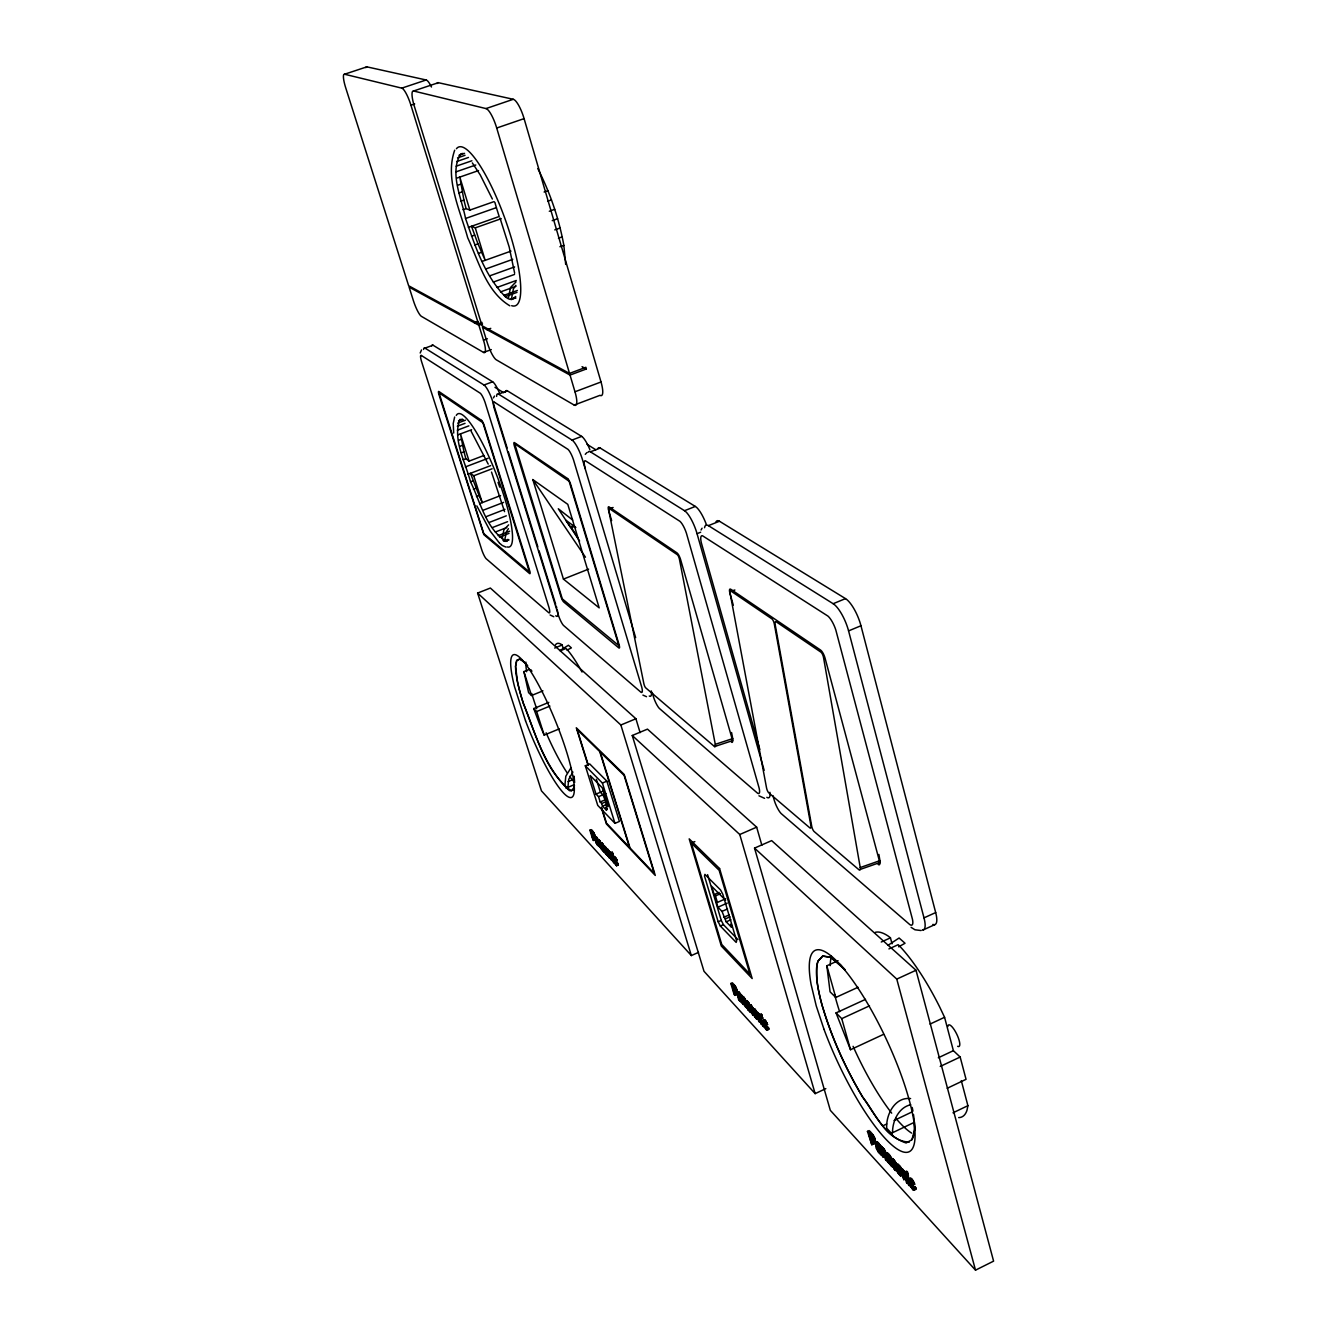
<?xml version="1.0" encoding="UTF-8"?>
<svg xmlns="http://www.w3.org/2000/svg" width="1337" height="1337" viewBox="0 0 1337 1337"><rect width="100%" height="100%" fill="white"/><g stroke="black" fill="none" stroke-linecap="round" stroke-linejoin="round"><path stroke-width="1.5" d="M895.723 1165.028C899.834 1165.58 903.545 1181.239 898.146 1173.117C891.662 1165.346 900.386 1160.884 902.091 1171.028L898.364 1172.616C891.963 1155.987 905.015 1179.769 898.364 1172.616M611.226 852.939L609.371 853.741L608.619 852.254L610.892 859.474L612.697 859.424L611.36 859.992L609.873 854.293L612.697 861.446L614.519 861.396C613.014 857.335 611.911 849.296 607.065 852.956C606.48 855.396 611.21 858.421 609.505 855.145M762.675 1021.334L764.413 1019.813L765.516 1020.699L767.555 1024.643L765.399 1024.877C761.488 1016.22 765.366 1031.629 766.235 1027.535L766.92 1030.175L762.675 1021.334L765.199 1020.315M872.794 1140.411L869.986 1138.255L868.732 1133.826L872.794 1140.411L874.498 1139.592L872.125 1134.846M598.475 840.923C594.664 833.603 594.714 843.38 598.759 846.254L600.079 845.686M602.853 846.12L603.906 846.873L601.884 843.012L603.772 845.636L599.778 847.374L598.174 841.842L601.082 848.794L603.589 847.457L606.747 854.895L604.458 847.792L603.254 846.672L603.622 848.427L601.55 849.296L599.093 842.143L596.737 839.954M766.218 1029.691L768.608 1029.356L768.491 1027.718L767.789 1026.833L764.998 1027.952M603.355 844.717C596.553 846.288 609.405 847.056 606.162 849.446L604.842 850.014M609.371 853.741L613.165 861.964M892.514 1132.506C892.498 1121.058 898.598 1107.487 910.664 1104.746M738.676 997.335C743.99 1002.7 734.698 997.87 741.116 996.132L738.542 993.157M739.712 993.508L737.69 994.695L737.021 993.842C738.275 989.179 743.74 1007.379 740.999 1001.396C735.952 1000.811 738.793 990.366 741.834 997.101M739.528 996.683L739.411 995.296L741.116 996.132M754.135 1012.844C750.976 1016.588 745.595 997.335 751.895 1009.853L753.433 1009.151L750.441 1004.722L750.542 1006.042M592.057 831.296L594.631 835.709L592.057 831.296L590.753 831.865L593.294 836.761L590.753 831.865M751.678 1011.357L750.157 1012.059C746.046 1008.399 745.227 1001.664 747.249 1002.717M606.062 850.265L607.951 852.07L609.605 857.903L606.146 850.8L608.034 849.496L610.224 853.741L607.733 854.778M878.76 1143.302L875.936 1144.923L875.067 1143.854C876.053 1138.673 881.05 1145.207 881.016 1148.065L877.473 1149.954C875.468 1143.904 882.136 1155.302 877.473 1149.954M889.272 1154.683L886.398 1156.288L885.529 1155.201C886.548 1149.987 891.595 1156.622 891.562 1159.497M885.529 1155.201L887.333 1153.029M757.243 1018.627C750.391 1015.552 752.43 1001.647 757.243 1018.627L758.631 1017.022L757.093 1017.724M737.523 992.221L735.083 985.82L732.358 982.812L730.854 983.497C733.595 983.982 738.96 997.185 733.512 990.851L734.865 995.396L736.386 994.711L735.467 991.686M838.048 960.701L826.834 965.799L830.076 991.837L835.775 997.469L858.07 987.258M508.428 298.218L510.483 287.555L515.998 281.923M511.336 299.638L513.391 288.926L515.798 285.333M502.16 538.711L503.915 529.736L508.628 524.873M504.617 540.733L506.389 531.742L508.444 528.667M515.965 298.001L510.818 299.321A57.692 13.32 70.3 0 1 505.302 296.613C484.495 275.506 475.07 245.908 465.543 218.483C461.733 198.294 448.998 172.774 460.814 153.788L463.087 153.454M618.145 865.189L613.917 858.805L615.421 863.618L617.477 862.866C619.85 868.131 613.081 863.936 613.833 860.326C611.193 853.023 621.555 861.463 614.435 862.031M908.642 1179.919L910.764 1178.298L912.252 1179.535L914.709 1184.214L912.168 1184.381C907.505 1174.036 911.333 1191.434 913.054 1187.373C915.995 1194.81 907.288 1182.827 908.642 1179.919L911.232 1178.515M910.764 1178.298L910.53 1180.053L908.776 1180.905M506.924 541.435C486.334 530.354 480.434 501.826 470.524 481.788C465.326 462.167 452.541 439.606 459.744 419.5L462.284 419.434A49.202 9.643 69 0 1 463.27 419.734M744.007 997.419L741.801 998.756L743.489 1004.789L745.01 1004.104L742.854 1004.104L740.431 995.965L741.333 997.736C745.043 994.126 745.912 1003.185 746.932 1005.056M913.739 1190.264L915.695 1189.362L915.728 1187.657L914.809 1186.521L912.085 1187.874M757.294 1014.666L759.249 1013.947L761.488 1017.674L759.951 1018.376L756.291 1013.195L758.747 1021.435L760.954 1021.435L759.399 1022.153L757.728 1015.819L760.385 1019.78M741.333 997.736L743.974 1001.029M881.217 1155.001L880.699 1153.681L882.403 1152.862L882.921 1154.182L881.217 1155.001L878.075 1151.675L875.952 1146.427L878.392 1147.681L875.952 1144.021L875.936 1144.923M890.592 1159.48L892.865 1158.644L895.539 1162.221L896.241 1163.959L894.503 1164.794L890.592 1159.48L895.021 1169.006L891.695 1164.544L893.417 1163.708M895.255 1164.911L891.746 1166.482L887.484 1161.485L886.398 1157.809L889.021 1159.497L886.431 1155.402L886.398 1156.288M607.065 852.956C605.544 849.563 609.204 851.92 605.327 852.605M601.065 845.519C600.53 839.402 603.906 854.56 605.962 852.104M736.018 988.16L736.62 990.817L733.428 984.851L735.701 987.542M961.303 1080.647L967.904 1105.682L967.019 1110.145A102.581 27.325 64.6 0 1 958.679 1117.598M914.809 1186.521L914.842 1187.774L912.235 1188.927M900.754 1176.059L902.793 1175.089L902.776 1173.619M874.431 1141.397C877.74 1140.962 871.289 1131.854 869.134 1130.601L867.446 1131.403L871.824 1144.756L873.529 1143.954L872.576 1140.595M752.38 1013.78L749.957 1010.204L753.266 1015.084L749.539 1006.728L751.895 1009.853M420.202 353.018L421.506 349.943M574.475 785.287L572.904 790.251L569.445 790.719C545.128 768.106 535.251 734.013 523.519 703.797L523.385 703.396A70.226 12.752 67.8 0 1 517.469 681.786L515.564 666.227L516.734 660.528L519.809 659.141L522.032 660.144L527.664 665.525M592.224 836.527C596.235 840.956 591.94 830.611 589.884 830.177L591.205 829.608C593.227 830.043 597.589 840.388 593.544 835.959L592.224 836.527L593.478 840.522L594.798 839.954L593.544 835.959M454.647 417.01L453.226 423.478L453.694 433.054M883.189 1148.099L880.782 1149.151L882.838 1147.931L884.091 1149.068L887.4 1157.758M614.736 857.034L614.87 858.688M904.029 1170.677C898.364 1171.379 907.472 1169.992 906.82 1175.19M844.566 969.124L830.511 957.442L822.807 956.122L818.027 961.069L816.807 965.732L816.773 978.968A101.261 24.634 65 0 0 822.439 1006.46L822.723 1007.129C832.232 1038.765 846.003 1069.032 862.85 1097.426C874.916 1114.072 885.295 1136.199 906.152 1142.985L911.901 1139.709L914.525 1130.166A101.896 24.801 65 0 0 914.508 1123.13M740.949 994.644L738.425 992.489M745.712 1003.402L745.043 1002.549C745.494 997.837 750.04 1003.318 749.907 1005.859C745.662 1005.257 747.082 1010.973 749.923 1008.599M746.531 1000.544L745.043 1002.549M897.729 1169.44L896.893 1169.457M454.697 150.179C444.569 178.857 460.145 210.21 467.716 237.802C478.646 261.3 486.267 291.667 509.848 305.805M493.437 397.891L494.506 396.036M701.056 530.004L702.059 528.215M573.907 788.262L571.317 790.886C544.61 771.399 535.619 732.927 523.319 703.329A71.212 12.935 67.8 0 1 515.564 666.227L516.684 660.428L519.725 658.94L525.725 663.436M585.255 454.329L586.943 452.558M515.714 296.48L512.038 299.438M570.999 767.739L565.802 776.245L564.832 785.889L566.788 787.961M572.921 772.017L568.743 779.321L567.757 788.997M876.855 1141.681L874.966 1143.135M748.402 1009.301L746.714 1006.076L746.898 1007.379M892.447 1158.511L892.447 1159.898M757.009 1019.329L758.747 1018.426L756.675 1019.229M877.774 1145.491L877.64 1146.361M891.746 1166.482L888.253 1156.856L888.253 1158.31M617.477 862.866C617.193 866.593 613.248 853.006 617.142 860.861M888.119 945.242L899.099 938.006L905.032 943.253L898.648 946.83M609.02 856.783L607.048 850.767M559.936 650.567L568.409 645.253L571.384 647.877L567.005 650.133M609.388 852.321L608.084 850.332L609.07 854.209M575.863 527.53L565.869 520.227L570.648 527.296L573.423 525.207M570.648 527.296L571.701 528.048L574.475 525.976M758.998 1013.847L757.845 1012.477L755.706 1013.58M871.824 1144.756L870.404 1139.726C877.44 1148.149 871.022 1132.021 867.446 1131.403M889.556 1163.14C885.612 1152.36 887.467 1170.126 894.654 1160.666M975.509 1270.15L993.592 1261.142L916.012 970.261L771.65 840.622L754.536 848.109L830.327 1110.345L975.509 1270.15L896.776 979.102L754.536 848.109M909.01 1179.134L911.667 1182.159L913.422 1181.306M909.979 1183.161L913.104 1181.657L913.539 1182.526M911.667 1182.159L913.789 1181.992M911.065 1184.799L909.31 1185.652L905.884 1175.49L908.458 1184.699L912.001 1183.195L911.516 1181.473M909.828 1184.448L911.583 1183.596M912.954 1185.067L912.369 1183.563L914.124 1182.71M910.53 1184.866L912.001 1183.195M912.168 1184.381L914.709 1184.214M910.263 1185.484L912.001 1184.632M912.67 1184.298L914.424 1183.446M910.815 1185.618L912.269 1184.014M911.132 1186.287L912.87 1185.434L914.575 1187.774M911.45 1186.888L913.188 1186.036M911.216 1187.39L913.505 1186.571M911.734 1188.209L913.99 1188.075M912.402 1188.259L914.14 1187.406M913.188 1188.225L914.926 1187.373M913.973 1188.493L915.728 1187.657M912.77 1189.546L914.508 1188.71M914.073 1189.145L915.828 1188.292M913.154 1189.947L915.862 1188.794M913.489 1190.181L915.812 1189.145M901.038 1169.624L897.712 1171.296M899.968 1170.828L901.706 1169.992M898.029 1171.997L902.943 1169.574L903.678 1170.493M898.146 1173.117L899.868 1172.298M898.698 1173.167C902.341 1173.619 895.456 1162.187 900.085 1167.569M899.016 1173.635L902.408 1172.114M901.69 1171.396L904.497 1171.112M899.333 1174.02L901.071 1173.184M902.759 1171.964L904.965 1171.663M904.915 1171.981L906.653 1171.145L907.522 1172.081L908.024 1173.886L906.269 1174.722L904.915 1171.981L906.269 1174.722M899.701 1175.29L905.433 1172.332M907.522 1172.081L900.286 1175.841M905.416 1173.786L907.154 1172.933L908.024 1173.886M908.859 1182.409L907.121 1183.245L904.481 1174.588L906.235 1173.736M904.798 1175.29L906.536 1174.454M905.082 1176.025L907.639 1174.655L910.029 1181.123M907.121 1183.245L904.698 1176.727L906.436 1175.875M906.753 1176.443L908.491 1175.591M901.573 1171.73L900.436 1169.574L903.862 1179.685L905.6 1178.85L903.996 1173.05M908.725 1179.301L910.464 1178.465M910.079 1179.902L911.834 1179.067M906.252 1182.309L908.007 1181.473M909.645 1180.922L912.252 1179.535M909.595 1181.206L911.934 1180.103M910.898 1180.922L912.653 1180.07M909.645 1181.674L911.399 1180.838M909.762 1182.326L913.037 1180.671M888.62 1158.243L890.024 1156.689M889.122 1158.176L890.86 1157.341M888.487 1159.129L891.127 1158.026M884.776 1156.187L883.055 1157.006C878.359 1143.269 885.428 1154.249 885.378 1159.53L886.214 1160.449L888.654 1159.463M887.183 1160.884L888.904 1160.048M887.634 1160.7L889.673 1160.533L887.484 1161.485M888.871 1160.416L892.865 1158.644M889.84 1160.332L893.166 1158.878M891.812 1160.081L893.534 1159.246M888.353 1162.02L890.058 1161.184L890.96 1162.154M888.804 1162.588L891.445 1161.301M892.381 1160.75L894.102 1159.914M888.553 1163.106L893.317 1160.9M894.503 1164.794L893.734 1164.092C892.498 1159.112 889.322 1163.157 894.42 1161.151L896.241 1163.959M889.79 1164.276L891.495 1163.457M891.929 1162.455L895.138 1161.452M890.108 1164.343L891.829 1163.524M893.818 1163.056L895.539 1162.221M891.227 1165.162L895.89 1163.04M891.461 1165.814L894.186 1164.377M892.18 1162.839L895.874 1170.543L892.28 1166.065L894.002 1165.229M892.598 1166.766L894.319 1165.931M895.573 1165.363L897.963 1164.209M894.486 1166.115L896.626 1165.981L894.888 1166.817M896.592 1165.312L898.314 1164.477M893.233 1167.034L894.971 1166.198L894.537 1165.329M895.573 1165.964L897.679 1164.126M897.01 1165.73L898.748 1164.895M893.734 1167.819L895.456 1166.984M897.528 1166.349L899.266 1165.513M895.272 1167.535L898.815 1165.897M893.734 1168.655L895.456 1167.836M896.559 1167.485L899.116 1166.182M898.046 1167.067L899.784 1166.215M894.169 1169.24L895.89 1168.404M897.695 1167.402L899.433 1166.566M896.676 1168.103L898.397 1167.285M898.013 1167.853L899.751 1167.017M894.637 1169.775L896.358 1168.939M896.876 1168.906L900.286 1167.051M895.172 1170.293L897.712 1168.939M895.589 1170.56L900.804 1167.97M898.999 1169.725L900.419 1168.204M897.411 1170.56L899.149 1169.725M899.534 1169.808L902.174 1168.739L902.943 1169.574M877.791 1146.11L879.495 1145.291L880.097 1146.862M875.15 1142.5L878.325 1146.11L880.03 1145.291M877.189 1147.012L878.894 1146.193L877.974 1145.508M878.108 1146.812L879.813 1146.01M880.699 1153.681L878.61 1146.745L880.314 1145.926M876.253 1148.316L877.958 1147.514M876.855 1148.316L881.401 1146.244L882.838 1147.931M876.47 1148.901L879.362 1147.581M876.738 1149.486L878.442 1148.667M953.014 1112.802L967.904 1105.682M877.156 1149.285L878.643 1147.848M883.055 1157.006L879.679 1147.062L882.136 1147.046M878.994 1149.837L880.715 1149.018M877.874 1150.589L879.579 1149.77L880.448 1150.722M877.707 1151.19L879.412 1150.372M878.325 1151.157L880.933 1149.87M880.899 1148.834L883.64 1148.533M878.075 1151.675L884.091 1149.068M879.061 1151.692L880.949 1150.756M881.35 1150.722L883.841 1149.67L885.545 1153.213M881.919 1149.352L882.821 1150.522L884.542 1149.703M878.91 1152.578L880.615 1151.759M881.467 1151.291L883.841 1149.67M879.278 1152.828L880.983 1152.009M881.668 1152.076L884.96 1150.405M886.214 1160.449L883.59 1151.909L885.311 1151.09M883.339 1152.511L885.044 1151.692M880.348 1154.065L882.052 1153.246M883.891 1152.594L885.612 1151.775M880.933 1154.332L882.637 1153.513M883.573 1153.179L885.278 1152.36M884.175 1153.33L885.896 1152.494M885.445 1154.032L887.651 1153.096M882.236 1156.104L883.941 1155.285M885.428 1154.483L887.15 1153.664M885.612 1153.848L888.102 1153.413M886.381 1154.249L888.687 1153.981M886.966 1154.817L888.069 1156.204L889.79 1155.385M886.398 1157.809L888.253 1156.856M886.347 1158.093L890.225 1156.054M886.398 1158.544L888.102 1157.725M888.838 1157.524L890.559 1156.706M887.668 1158.41L889.389 1157.591L890.743 1158.678L890.342 1157.407M870.972 1135.314L872.677 1134.511M871.49 1136.032L873.195 1135.213M871.273 1136.651L872.977 1135.848M871.958 1136.784L873.663 1135.982M871.657 1137.269L873.362 1136.45M869.986 1138.255L871.691 1137.453L870.838 1134.495M872.409 1137.62L874.097 1136.818M872.827 1138.572L874.532 1137.754M871.691 1140.11L874.314 1138.74M873.211 1139.542L874.916 1138.723M872.376 1140.762L875.217 1139.676M872.092 1141.564L873.796 1140.762M873.696 1141.213L875.401 1140.394M872.727 1142.199L875.501 1140.996M890.526 1133.692L914.558 1122.211M873.211 1142.583L875.501 1141.447M873.546 1142.717L875.434 1141.765M875 1142.684L877.172 1141.748M875.902 1142.884L877.607 1142.065M875.067 1143.854L876.771 1143.035M876.47 1143.436L878.175 1142.617M875.869 1144.288L877.573 1143.469M876.704 1144.572L878.409 1143.753L877.674 1143.202M877.557 1144.806L879.261 1143.987M875.952 1146.427L879.679 1144.656M875.902 1146.728L878.225 1145.625M947.214 1088.268L966.049 1079.327L960.167 1057.032L953.381 1050.665L944.574 1017.29L939.844 1007.313A102.581 27.308 64.6 0 0 900.252 946.763L898.163 944.707L888.921 948.919M883.038 1125.737L886.715 1123.982M894.069 1120.49L912.452 1111.732M940.229 1066.441L960.167 1057.032M938.323 1057.768L953.381 1050.665M761.856 845.235L756.658 827.168L647.476 729.133L632.251 735.5L703.997 971.28L815.152 1093.633L825.815 1088.636M930.051 1024.075L944.574 1017.29M865.507 999.357L836.043 1012.911L850.516 1049.712L883.59 1034.337M836.043 1012.911L841.742 1018.644L869.485 1005.842M764.329 1025.68L765.884 1024.978L767.171 1027.518L765.616 1028.237M763.577 1026.699L765.75 1025.613L765.382 1024.727L762.909 1025.98L760.452 1017.691L763.577 1026.699L762.909 1025.98M764.58 1026.348L766.134 1025.629M764.848 1026.916L766.402 1026.214M764.597 1027.184L766.134 1026.465L766.953 1027.919L765.399 1028.638M765.115 1027.434L766.669 1026.716M765.867 1028.537L767.421 1027.819M766.937 1028.437L768.491 1027.718M765.8 1029.206L767.354 1028.504M767.07 1029.022L768.625 1028.32M766.502 1029.991L768.691 1028.788M766.736 1030.142L768.675 1029.139M766.92 1030.175L768.608 1029.356M896.776 979.102L916.012 970.261M753.132 1013.68L756.842 1012.042L757.628 1013.764L756.073 1014.482M755.054 1013.028C759.934 1027.167 748.068 1005.157 756.876 1012.928M752.363 1014.599L755.606 1013.346L755.054 1010.421L756.608 1012.326M752.764 1014.984L754.803 1014.382M753.082 1015.151L755.372 1013.83M753.266 1015.084L755.606 1013.346M756.892 1013.83L758.43 1013.128M754.586 1015.418L755.856 1014.064M754.603 1016.287L759.249 1013.947M758.062 1014.967L759.617 1014.265M755.121 1016.538L756.658 1015.836L757.444 1016.972M759.516 1014.549L761.739 1014.549L762.207 1016.17L760.653 1016.872L759.516 1014.549L760.653 1016.872M756.274 1016.438L757.828 1015.736M758.413 1015.401L759.968 1014.699M755.021 1017.073L756.926 1016.287M757.695 1016.02L759.483 1015.05L761.288 1018.426M755.656 1017.373L761.739 1014.549M758.547 1016.371L760.101 1015.669M755.89 1017.674L759.416 1016.237L759.483 1015.05M756.107 1017.875L758.012 1017.056M758.814 1016.788L762.207 1016.17M758.062 1017.641L760.987 1016.421M756.241 1018.811L758.564 1018.627M759.282 1017.758L760.837 1017.056M759.7 1017.741L761.254 1017.022M759.5 1018.359L762.675 1017.708L765.115 1025.98M761.121 1018.41L762.675 1017.708M762.675 1020.749L764.747 1019.914M762.859 1020.515L765.516 1020.699M762.842 1022.27L764.396 1021.552M763.962 1021.401L765.834 1021.117M764.012 1022.22L765.566 1021.501L767.555 1024.643M763.477 1022.822L766.134 1021.602M759.75 1019.128L761.238 1024.142L762.792 1023.44M763.16 1023.457L765.9 1021.953M763.611 1023.423L766.452 1022.136M764.697 1023.256L766.268 1022.538M761.238 1024.142L763.444 1024.159M764.279 1021.836L765.182 1023.423L766.753 1022.721M763.828 1024.159L765.382 1023.457L765.031 1022.12M765.984 1025.362L765.466 1024.042L767.02 1023.323M764.079 1024.961L765.633 1024.259M765.733 1024.677L767.288 1023.975M744.408 1002.416C743.405 992.99 742.72 1000.427 745.912 1007.429L747.433 1006.728M743.723 1000.394L745.261 999.692M741.634 1002.098L743.155 1001.413M743.556 1001.012L745.494 1000.343M741.417 1002.533L742.937 1001.848M741.834 1002.666L743.355 1001.981M744.893 1001.446L746.748 1000.544M744.91 1001.881L747.082 1000.761M744.993 1001.229L747.517 1001.179M745.628 1002.817L747.968 1001.714M745.979 1001.881L746.848 1002.967L748.386 1002.282M881.267 942.017L890.442 937.839L892.063 943.822M746.848 1002.967L748.72 1002.85M745.845 1004.856L749.004 1003.385M745.829 1005.157L747.767 1004.07L748.887 1004.989M747.383 1004.806L749.255 1003.937M745.896 1005.574L748.285 1004.471M750.157 1012.059L747.968 1005.24L749.489 1004.538M743.79 1001.781L745.277 1006.728L748.235 1005.374M746.614 1006.494L750.725 1004.755M746.698 1006.811L748.219 1006.126L749.372 1008.232M748.82 1005.859L750.959 1004.923M748.87 1006.243L751.227 1005.207M748.068 1007.028L749.606 1006.326M747.166 1007.948L748.687 1007.246M750.141 1006.427L751.678 1005.725M746.865 1008.148L749.756 1006.828M750.09 1007.095L752.113 1006.326M747.132 1008.633L749.973 1007.613M748.921 1008.416L751.979 1006.845L753.433 1009.151M747.851 1008.934L752.497 1006.978M747.717 1009.485L752.313 1007.379M923.232 929.9L934.847 924.619M748.018 1009.853L749.539 1009.151M751.294 1008.332L752.831 1007.63M748.352 1010.187L749.89 1009.485M751.06 1008.683L752.597 1007.981M751.595 1009.034L753.132 1008.332M750.826 1009.452L752.848 1008.65M749.255 1010.772L750.792 1010.07M749.689 1010.906L751.227 1010.204M749.489 1011.324L751.01 1010.622M752.748 1009.819L754.636 1009.034L756.842 1012.042M749.907 1011.474L751.444 1010.772M752.664 1010.17L754.887 1009.201M753.684 1010.22L755.221 1009.519M751.979 1011.123L753.516 1010.438L751.076 1006.026L751.979 1006.845M750.759 1012.142L752.28 1011.441M754.068 1010.705L755.622 1009.987M751.21 1012.276L753.851 1011.006M752.096 1012.159L753.633 1011.457M751.043 1012.711L752.581 1012.009M754.018 1011.374L756.023 1010.571M751.595 1012.911L755.806 1010.973M752.029 1013.463L756.424 1011.257M754.787 1012.51L756.324 1011.808M733.863 987.725L735.099 991.502L731.907 985.536L733.863 987.725L735.383 987.04M734.347 987.725L735.868 987.024M734.715 988.427L736.236 987.742M733.111 989.53L734.631 988.845M734.782 989.53L736.603 988.561M735.016 990.232L736.938 989.413M734.431 990.968L735.935 990.282M735.2 991.018L737.222 990.249M734.949 991.436L736.737 990.583M734.815 992.271L737.389 990.918M735.985 992.154L737.506 991.452M736.035 992.589L737.556 991.904M735.885 993.073L738.492 991.837M736.888 992.739L738.709 991.837M737.523 992.739L739.043 992.054M730.854 983.497L734.197 994.661L736.386 994.711M737.94 993.157L739.461 992.472M738.392 993.675L739.913 992.99M738.793 994.243L740.314 993.541M737.69 994.695L737.64 993.826L738.659 994.761L740.18 994.076M739.144 994.795L740.665 994.11M737.807 996.433L739.328 995.731M737.89 995.981L739.695 997.185L739.328 996.065L741.183 995.196M737.874 996.85L740.23 995.747M739.896 996.483L741.951 995.28L742.871 997.051M738.559 997.519L740.08 996.817M740.999 996.583L742.52 995.898M738.592 997.753L740.665 996.967M738.676 998.071L740.18 997.385M740.314 997.786L743.071 996.583M738.592 998.906L740.38 997.937L741.316 999.474M741.4 997.402L743.322 996.683M738.843 999.407L741.684 998.071M742.135 997.686L743.656 997.001M739.11 999.892L740.965 999.04M740.38 999.541L743.873 998.054M739.796 1000.176L744.358 997.937M740.481 1000.026L742.002 999.341M741.818 998.538L744.141 998.371M740.13 1000.46L744.709 998.522M739.979 1001.079L741.199 1000.043M742.62 999.073L744.391 998.789M742.169 1000.343L744.993 999.09M922.329 929.967A22.579 6.484 65.1 0 0 924.001 917.867L935.683 912.569L860.961 625.749A23.314 7.37 67.2 0 0 845.502 598.625L719.456 521.246A20.573 5.783 68.2 0 0 715.847 522.215M740.314 1001.413L741.834 1000.711M740.598 1001.58L742.102 1000.878M902.793 1175.089L901.422 1174.454M733.562 986.505L735.083 985.82M733.211 986.957L734.732 986.271M733.963 987.09L735.484 986.405M640.122 732.659L635.911 718.754L490.361 588.046L477.61 593.076L541.452 790.852L691.346 955.571L698.516 952.362M725.657 898.765L717.401 902.408L716.097 901.088L717.919 907.221L722.013 911.383L726.225 921.845L730.888 919.789M720.342 926.04L736.186 942.418L736.637 940.83L722.849 894.369L720.61 890.024L704.9 874.348L704.499 876.036L718.17 921.778L720.342 926.04L723.434 924.669L737.874 939.527M722.013 911.383L727.478 908.976M723.785 917.282L729.233 914.876M718.17 921.778L721.261 920.408L707.607 874.682M725.356 918.903L730.019 916.831M725.607 900.252L711.685 886.297L714.159 894.587L719.122 892.414M714.159 894.587L715.445 895.907L720.426 893.718M717.919 907.221L727.228 903.11M632.251 735.5L739.762 834.505L756.658 827.168M691.346 843.095L719.156 870.303L749.94 974.155L721.746 944.474L691.346 843.095L694.839 841.591M606.881 853.307L609.622 852.204M606.664 853.491L610.374 852.137M605.995 854.226L608.619 853.039M606.263 854.544L609.923 852.956M606.881 854.493L608.836 853.641M609.371 853.407L612.112 852.17L613.031 854.109L608.385 856.081M606.547 854.811L608.201 854.209M611.243 853.273L611.678 854.694L610.758 852.755L612.58 852.688M610.14 853.842L611.494 853.257M607.951 855.279L609.288 854.694M609.756 854.594L611.761 853.674M607.817 855.613L613.031 854.109M608.168 855.713L612.045 854.159M608.151 856.248L610.224 854.761M610.942 855.229L612.279 854.644M608.569 856.382L610.441 855.697M610.725 855.446C613.633 854.928 609.856 852.454 611.46 855.479M608.469 856.783L613.449 855.463L615.739 862.716L614.385 863.301L611.627 855.513L614.385 863.301M608.77 857.251L610.407 857.034L609.07 857.602M611.377 856.298L613.449 855.463M609.388 857.886L610.942 857.335M613.299 857.869L614.953 857.05M613.399 857.619L615.271 857.318M613.349 858.438L615.505 857.602M613.884 858.972L615.739 857.936M613.533 859.273L615.989 858.304M614.519 859.273L615.872 858.688M613.984 859.641L616.223 858.738M614.786 859.758L616.14 859.173M614.118 860.176L616.457 859.223M614.318 860.827L616.691 859.724M615.789 861.446L616.909 860.276M614.552 861.529L616.725 860.527M614.769 862.148L616.123 861.58M614.753 862.8L616.34 862.131M615.204 863.201L616.558 862.616M615.07 863.501L616.407 862.933M615.388 864.137L616.959 863.384M615.421 863.618L617.159 863.669M615.805 864.254L618.012 863.535M615.705 864.688L617.677 863.969M616.691 865.791L618.145 864.07M616.023 865.139L617.36 864.554M616.307 865.507L618.212 864.504M616.524 865.691L618.246 864.838M595.45 840.789L598.809 839.619L602.402 847.257M595.517 841.174L596.77 840.238M595.65 841.658L597.388 840.889M597.806 840.856L599.377 840.171M595.801 842.093L599.628 840.388M596.135 842.143L597.455 841.591L598.358 843.313L597.037 843.864L596.068 841.458L597.037 843.864M598.558 841.274L599.878 840.706M595.968 842.527L598.324 841.441M596.319 842.628L600.146 841.123M596.152 842.962L597.472 842.394M598.525 841.909L599.862 841.341L601.032 843.864M596.536 843.112L597.856 842.544M599.093 842.143L600.413 841.575M596.77 843.53L598.675 842.561M597.455 843.58L598.775 843.012M599.126 842.862L600.647 842.059M597.271 844.065L600.881 842.577M597.004 844.432L598.324 843.864M597.221 844.7L598.541 844.132M599.494 843.781L601.082 843.112M597.472 844.934L598.792 844.366M600.38 843.864L601.884 843.012M599.711 844.432L602.118 843.129M598.759 846.254L598.358 845.268L599.678 844.7L598.976 842.544M600.43 844.265L602.435 843.43M598.541 845.753L599.862 845.185M600.564 844.867L602.77 843.831M600.965 844.984L602.686 844.366M601.75 844.834L603.071 844.265M602.018 845.92L603.572 845.168M604.642 852.672L601.5 848.009L602.603 846.304M601.299 847.157L603.772 845.636M601.366 847.541L605.143 846.354M601.5 848.009L603.254 847.257M604.14 847.324L605.46 846.756M601.984 848.527C607.483 848.761 598.592 852.939 603.973 847.725M602.887 848.393L605.795 847.223M604.04 848.744L606.096 847.742M602.385 849.48L606.012 848.176M602.636 849.914L606.363 848.276M602.435 850.148L603.756 849.58M604.107 849.496L606.246 848.677M602.653 850.516L604.224 849.697M605.277 849.446L606.614 848.878M604.374 849.981L606.463 849.229M602.87 850.817L604.19 850.248M604.725 850.566L608.034 849.496M603.338 851.318L606.079 850.7L604.157 852.137M603.956 851.652L608.335 849.847M605.26 851.351L608.084 850.332M606.647 851.134L608.636 850.299M605.979 851.803L608.536 850.733M606.747 851.803L608.953 850.85M605.26 853.073L608.937 851.385M605.628 853.14L607.783 852.304M607.951 852.07L609.288 851.485M605.494 853.491L606.831 852.922M607.817 852.404L609.154 851.836M591.89 832.383L593.193 831.831M591.689 832.884L593.511 832.282M614.97 823.341L619.415 821.453L606.881 781.159L589.701 763.928L585.305 765.767L597.739 805.375L614.97 823.341L602.402 783.047L585.305 765.767M592.174 833.469L593.812 832.784M592.425 833.87L593.745 833.319M592.776 833.937L594.096 833.369M592.675 834.388L593.996 833.82M593.093 834.622L594.413 834.054M591.856 835.374L594.23 834.405M593.127 835.575L594.698 834.789M592.809 836.41L594.948 835.525M593.193 836.745L594.664 835.959M593.795 836.678L595.115 836.11M593.177 837.564L595.232 836.594M593.979 837.564L596.035 836.678L597.472 838.366M593.528 837.898L596.252 836.795M593.929 838.065L596.569 837.079M595.216 839.168L596.904 837.48M595.115 838.633L596.82 838.015L597.94 840.171M594.714 838.516C593.979 835.458 596.135 839.803 597.204 837.915M589.884 830.177L592.993 839.987L594.798 839.954M595.884 838.483L597.689 838.8M596.152 839.552L597.472 839.001M597.706 839.519L595.433 840.522L598.809 839.619M502.979 540.466L505.202 541.401L509.046 539.897M601.7 803.537L602.519 806.178L606.58 810.389L605.745 807.715L607.265 809.303L605.611 803.972L608.168 806.612L602.302 787.827L590.202 775.544L596.035 794.094L598.525 796.668L600.179 801.966L601.7 803.537L606.848 801.348L607.683 803.988M602.519 806.178L605.962 804.724M596.035 794.094L603.371 791.003M598.525 796.668L605.895 793.56M600.179 801.966L605.327 799.793L606.848 801.348M566.036 788.145L573.707 784.903M602.402 783.047L606.881 781.159M567.958 781.677L573.69 779.27M477.61 593.076L620.869 725.005L635.911 718.754M924.001 917.867L848.577 630.897L860.961 625.749M548.822 702.376L533.714 708.577L539.964 725.155L544.176 735.116L559.267 728.882M533.714 708.577L536.655 711.535L549.908 706.086M704.549 527.731A20.607 5.682 68.2 0 1 708.393 525.642L833.152 603.706L845.502 598.625M529.636 669.285L523.903 671.609L528.6 692.616L531.541 695.507L542.939 690.845M503.999 540.967L508.01 539.396M560.404 650.751L566.019 648.478L567.089 649.548A71.229 14.189 67.7 0 1 582.03 672.043M554.671 648.044L562.142 645.019L563.312 648.746M708.393 525.642L719.456 521.246M588.146 452.207A18.066 4.345 68.9 0 1 590.402 451.822L684.511 510.701A20.088 5.398 68.4 0 1 697.045 533.664L700.672 532.226M563.445 579.105L599.193 607.884L567.79 504.35L532.811 479.565L563.445 579.105L588.614 569.111M684.511 510.701L695.324 506.439A20.055 5.482 68.4 0 1 706.32 524.438M499.486 537.056L509.029 533.346M492.367 527.58L507.559 521.681M495.358 532.009L506.773 527.563M498.183 535.652L509.631 531.207M482.807 510.383L503.614 502.378M486.05 516.684L504.968 509.364M489.242 522.433L506.305 515.831M590.402 451.822L600.229 448.062L695.324 506.439M476.457 496.562L479.097 495.542L482.256 502.628L473.733 475.771L470.49 473.298L479.097 495.542M479.599 503.648L500.556 495.592M470.524 481.788L473.181 480.785M473.415 489.242L476.072 488.239M465.376 466.914L488.105 458.29M467.833 474.317L490.646 465.627M473.733 475.771L492.133 468.769M496.629 396.404A16.094 3.443 69.3 0 1 498.551 394.114L572.035 440.074L581.662 436.397A17.648 4.228 69 0 1 589.918 449.7M461.315 452.825L463.972 451.806L460.446 433.907L469.086 461.131L483.844 455.516M463.187 459.727L465.861 458.708L469.086 461.131M457.772 434.909L471.593 429.729M574.191 405.061A17.916 4.345 69.4 0 0 574.977 391.774L601.015 381.981L524.087 118.625A18.919 4.847 71.3 0 0 513.291 99.289L438.352 82.693L413.584 91A17.147 3.744 71.1 0 0 414.303 106.124L482.022 325.727L569.529 373.407L585.873 367.291L586.358 368.979L570.03 375.079L482.49 327.231L487.119 342.239A16.245 3.543 69.7 0 0 496.328 359.837L574.191 405.061L599.979 395.334A17.866 4.529 69.5 0 0 601.015 381.981M458.574 440.324L461.248 439.305M459.761 446.324L462.435 445.305M458.541 420.837L462.418 419.383M457.739 423.094L465.46 420.186M457.338 426.219L465.042 423.344M457.354 430.196L468.869 425.868M498.551 394.114L507.375 390.822L581.662 436.397M423.595 349.475A14.54 2.774 69.5 0 1 424.999 348.121L483.994 385.006L492.651 381.797A15.777 3.359 69.4 0 1 499.637 393.412M491.297 349.609L483.576 352.433A15.96 3.409 69.7 0 0 483.493 340.183L487.387 338.762M483.576 352.433L421.406 316.351A14.64 2.841 69.8 0 1 413.4 300.675L409.089 287.104L478.88 325.259L482.54 323.922M424.999 348.121L433.021 345.197L492.651 381.797M487.052 329.721L490.763 328.367M510.818 299.321L514.745 297.9M474.401 322.819L478.044 321.482M431.483 87.022A16.796 3.777 71.2 0 0 426.152 79.986L366.873 66.85L344.545 74.237A15.392 2.992 70.9 0 0 345.748 87.924L408.654 285.75L478.412 323.755L482.072 322.418M496.963 287.455L516.299 280.469M500.473 291.917L515.965 286.319M503.782 295.393L517.386 290.48M505.302 296.613L516.984 292.385M559.919 246.727L563.846 245.323C558.983 218.666 550.092 192.729 537.792 168.596M489.593 275.89L514.628 266.899M493.32 282.09L514.544 274.436M482.089 261.434L510.985 251.122M558.448 238.237L562.225 236.883M485.832 268.971L512.756 259.328M474.886 244.955L477.977 243.852L485.181 260.347L475.27 227.842L471.493 226.287L477.977 243.852M552.214 220.655L557.613 218.733M478.429 253.395L481.504 252.292M554.755 229.897L560.136 227.975M547.652 201.269L551.446 199.932M475.27 227.842L501.241 218.666M471.543 236.231L474.618 235.145M549.306 211.246L554.705 209.324M465.543 218.483L496.378 207.636L494.891 202.388M544.109 192.027L547.903 190.673M468.401 227.374L499.186 216.51L496.378 207.636M860.995 869.15L878.693 862.933M460.814 201.168L463.922 200.082L459.811 177.086L469.872 210.093L494.072 201.603M463.003 209.708L466.095 208.622L469.872 210.093M860.243 867.546L823.542 657.587A4.563 1.521 71.9 0 0 820.918 652.138L776.179 621.772A4.362 1.387 72.3 0 0 775.176 624.596L811.743 826.316A4.262 1.304 70.7 0 0 814.149 831.547L859.039 869.835A4.462 1.404 70.2 0 0 860.243 867.546L879.947 860.627L878.894 854.46M457.622 185.275L460.747 184.188M459.009 192.979L462.117 191.893M456.168 166.206L471.894 160.774M456.184 171.788L475.771 165.003M456.669 178.172L478.546 170.584M458.959 155.276L464.574 153.337M457.555 157.883L465.025 155.309M456.636 161.543L468.468 157.465M413.584 91L486 108.581A18.969 4.629 71.2 0 1 496.712 128.018L524.087 118.625M486 108.581L513.291 99.289M344.545 74.237L401.785 88.142A16.846 3.61 71 0 1 410.927 105.222L414.671 103.968M401.785 88.142L426.152 79.986M613.115 507.492L609.388 508.595A3.643 0.969 73.5 0 0 608.87 511.185L643.849 683.591A3.56 0.919 72.4 0 0 645.738 687.87L714.543 746.564A3.844 1.07 71.7 0 0 715.295 744.325L732.726 738.592L731.573 732.509M714.543 746.564L731.941 740.832A3.827 1.103 71.7 0 0 732.726 738.592M731.088 591.171L771.867 618.847A4.345 1.387 72.3 0 1 774.324 624.011L810.874 825.581A4.245 1.287 70.8 0 1 809.821 827.854L768.792 792.858A4.061 1.187 71.2 0 1 766.536 787.877L730.236 593.946A4.161 1.27 72.7 0 1 731.088 591.171L734.882 590.001M909.361 1142.082C886.281 1141.43 875.133 1112.835 862.566 1096.858C845.602 1068.514 831.748 1038.18 822.439 1006.46A102.715 25.002 65 0 1 818.027 961.069L822.723 955.972L830.361 957.142L840.505 964.662L845.285 970.077M607.8 849.279L607.65 850.934M921.093 930.535L914.959 929.783L911.115 927.343M910.597 1098.579C895.005 1096.658 885.762 1114.707 886.732 1128.278L892.464 1134.361M754.636 1009.034L754.252 1010.037M505.938 547.1L502.679 545.713M764.597 798.356L758.965 795.799M646.523 696.694L642.913 695.106M553.785 616.725L550.092 614.97M582.046 366.689L586.358 368.979M494.974 387.329L503.631 392.694M587.077 444.352L595.817 449.767M609.388 508.595L677.324 554.688A3.927 1.136 73.1 0 1 679.447 559.317L715.295 744.325M562.142 645.019L561.206 644.317A71.229 14.189 67.7 0 0 555.473 644.885M615.989 864.487L616.14 863.451L616.792 864.655M597.756 840.355L596.987 839.753L599.778 847.374M890.442 937.839L888.537 936.318A102.548 27.308 64.6 0 0 875.217 932.39M499.603 543.257L502.11 545.329M888.437 1154.667L889.506 1155.87M732.241 925.923L730.637 924.302L731.523 927.26L726.225 921.845M499.37 543.006L490.278 531.19L476.824 505.904M600.647 846.304L599.695 842.293M872.643 1143.001L873.529 1143.954M908.458 1184.699L909.31 1185.652M613.934 857.903L615.572 860.861M572.671 520.026L558.281 508.762L579.606 541.034M753.567 1012.761L752.748 1011.574M472.329 162.913L480.217 174.88L492.367 199.029M903.227 1172.516L904.481 1174.588M752.129 1009.251L752.831 1010.271M532.811 479.565L585.472 557.211M571.701 528.048L577.935 538.042M530.973 669.82L531.925 671.241M470.992 430.965L488.206 464.089M913.472 1187.356L912.469 1185.618M879.579 1149.77L878.86 1148.483M882.821 1150.522L883.59 1151.909M748.235 1002.8L749.171 1004.889M738.659 994.761L739.328 996.065M742.871 999.474L743.339 1000.427M747.199 1003.535L747.968 1005.24M721.261 920.408L723.434 924.669M765.75 1025.613L766.134 1026.465M596.369 839.369L598.358 845.268M892.28 1166.065L891.695 1164.544M491.531 472.095L504.55 511.62M744.859 999.742L745.311 1001.079M498.049 482.406L499.737 487.136M905.951 1174.354L907.288 1176.761M499.971 217.964L509.213 247.094L514.645 273.166M603.973 846.154L604.357 847.307M523.903 671.609L531.541 695.507M536.655 711.535L544.176 735.116M588.414 765.433L577.183 729.584L599.728 751.578L629.493 847.374L606.513 823.191L601.516 807.264M587.962 765.065L576.28 727.763L624.212 774.474L655.28 875.434L606.43 823.976L601.5 808.267M612.112 852.17L612.547 853.591M612.981 854.945L614.118 858.571M606.914 804.306L602.92 794.813L600.413 792.239L596.352 779.254M507.141 447.979L493.035 402.47A15.793 3.309 69.4 0 0 483.994 385.006M508.378 451.923L537.842 546.866M539.078 550.827L555.657 604.24M410.927 105.222L478.412 323.755M478.88 325.259L483.493 340.183M620.869 725.005L691.346 955.571M904.698 1176.727L902.191 1172.716L903.862 1179.685M635.643 637.599L582.548 459.911A17.665 4.161 69 0 0 572.035 440.074M652.138 692.382L653.776 697.797A10.429 2.39 67.5 0 0 659.258 708.343L757.695 793.309A11.615 2.925 66.7 0 0 759.115 788.028L686.416 533.179A12.05 3.192 68.4 0 0 679.965 521.33L585.405 460.78A10.83 2.574 68.9 0 0 584.938 467.365L585.355 468.836M761.889 1024.861L759.416 1016.237M611.644 520.561L608.703 510.617A5.465 1.32 68.6 0 1 609.037 506.89L676.957 552.866A5.9 1.538 68.2 0 1 680.617 559.635L732.141 738.876A5.749 1.437 67 0 1 731.406 742.085M715.445 895.907L717.401 902.408M761.071 1013.83L761.555 1015.452M496.712 128.018L569.529 373.407M570.03 375.079L574.977 391.774M739.762 834.505L815.152 1093.633M759.834 749.439L701.357 542.872A12.351 3.359 68.2 0 1 702.56 535.803L827.921 616.073A14.005 4.295 67.2 0 1 835.842 630.095L912.486 919.388A13.537 3.844 65.1 0 1 909.895 924.669L781.075 813.481A11.916 3.058 66.5 0 1 774.558 801.247L772.92 795.632M697.045 533.664L764.162 770.329M733.294 605.21L729.935 593.244A6.25 1.721 67.8 0 1 730.737 589.249L820.567 650.049A6.835 2.039 67.1 0 1 825.029 658.038L879.445 861.095A6.668 1.889 65.6 0 1 878.075 864.354M883.373 1151.257L884.309 1154.55M881.401 1146.244L882.42 1149.853M880.431 1147.865L880.782 1149.151M826.834 965.799L835.775 997.469M841.742 1018.644L850.516 1049.712M907.639 1174.655L909.177 1180.17M463.972 451.806L465.861 458.708M463.922 200.082L466.095 208.622M563.846 245.323L565.685 264.408M574.141 777.198L574.041 776.162A71.212 12.935 67.8 0 1 574.526 782.078M365.87 67.652A15.359 3.125 71.1 0 1 366.873 66.85M437.032 83.546A17.097 3.911 71.2 0 1 438.352 82.693M456.435 148.725A84.281 19.47 70.4 0 1 505.737 220.856A84.281 19.47 70.4 0 1 511.687 305.705M912.218 1107.471A102.715 25.002 65 0 1 912.904 1111.03M913.455 1114.406A102.715 25.002 65 0 1 911.901 1139.709M911.633 1133.124A102.548 25.587 64.9 0 1 895.74 1118.183M891.695 1113.169A102.548 25.587 64.9 0 1 853.09 1046.319M839.636 1011.708A102.548 25.587 64.9 0 1 836.327 1000.895L836.177 1000.343A102.548 25.587 64.9 0 1 834.572 994.36M830.26 965.615A102.548 25.587 64.9 0 1 831.43 956.189M947.849 1026.599A11.949 3.309 64.3 0 1 956.573 1033.802A11.949 3.309 64.3 0 1 957.66 1046.319M574.626 782.429A71.128 13.253 67.7 0 1 569.579 776.312M567.256 772.987A71.128 13.253 67.7 0 1 546.148 732.793M536.689 708.694A71.128 13.253 67.7 0 1 531.758 693.552M526.628 671.742A71.128 13.253 67.7 0 1 525.859 662.066M935.683 912.569A22.545 6.585 65 0 1 932.875 924.419M833.152 603.706A23.347 7.253 67.2 0 1 848.577 630.897M879.947 860.627A4.446 1.437 70.1 0 1 878.927 863.1M597.94 448.463A18.05 4.429 68.9 0 1 600.229 448.062M769.945 792.306A19.37 4.93 66.7 0 1 766.803 797.32M505.47 392.142A16.094 3.493 69.3 0 1 507.375 390.822M651.236 690.895A17.013 3.861 67.6 0 1 649.264 696.009M456.285 415.406A71.362 13.955 68.9 0 1 496.512 474.702A71.362 13.955 68.9 0 1 507.174 546.917M431.684 345.832A14.523 2.824 69.6 0 1 433.021 345.197M557.211 609.622A15.225 3.109 68.3 0 1 555.757 615.789M556.276 606.213A15.225 3.109 68.3 0 1 556.777 607.967M438.971 392.76L483.793 533.63L529.385 571.952L482.891 422.743L438.971 392.76M618.847 645.621L562.292 598.859L514.695 443.7L569.127 481.253L618.847 645.621M421.422 355.508L421.105 355.358A8.724 1.638 69.5 0 0 421.406 361.057L481.938 550.359A8.406 1.554 68.6 0 0 486.05 558.615L548.872 612.814A9.125 1.838 68.3 0 0 549.106 607.867L485.047 402.32A9.476 1.955 69.4 0 0 480.401 393.312L421.422 355.508M494.556 402.303L494.172 402.119A9.66 2.039 69.3 0 0 494.172 408.236L558.699 616.09A9.309 1.905 68.2 0 0 563.412 625.348L641.058 692.332A10.211 2.29 67.7 0 0 641.76 687.185L573.439 459.627A10.596 2.457 69 0 0 568.024 449.382L494.556 402.303M481.604 420.403L438.87 391.49A4.395 0.836 69.4 0 0 439.004 394.749L483.827 534.599L529.552 573.523A4.529 0.902 68.5 0 0 529.636 570.581L484.245 425.567A4.663 0.953 69.2 0 0 481.604 420.403M567.607 478.579L514.478 442.631A4.863 1.036 69.1 0 0 514.411 446.123L560.905 596.519A4.73 0.986 68.3 0 0 563.696 601.984L618.747 647.86A5.064 1.136 67.9 0 0 619.098 644.768L570.698 484.445A5.198 1.187 68.9 0 0 567.607 478.579M624.095 775.36L600.246 752.079L630.011 847.925L654.294 873.496L624.095 775.36M719.59 868.549L689.19 838.867L721.312 946.011L752.179 978.55L719.59 868.549M525.558 720.894L514.578 686.85A77.011 13.905 67.8 0 1 537.858 683.575A77.011 13.905 67.8 0 1 573.69 794.679A77.011 13.905 67.8 0 1 525.558 720.894M823.993 1029.306L816.238 1005.892L811.074 984.35A111.105 26.874 65 0 1 867.178 1002.817A111.105 26.874 65 0 1 909.828 1151.374A111.105 26.874 65 0 1 823.993 1029.306"/></g></svg>
